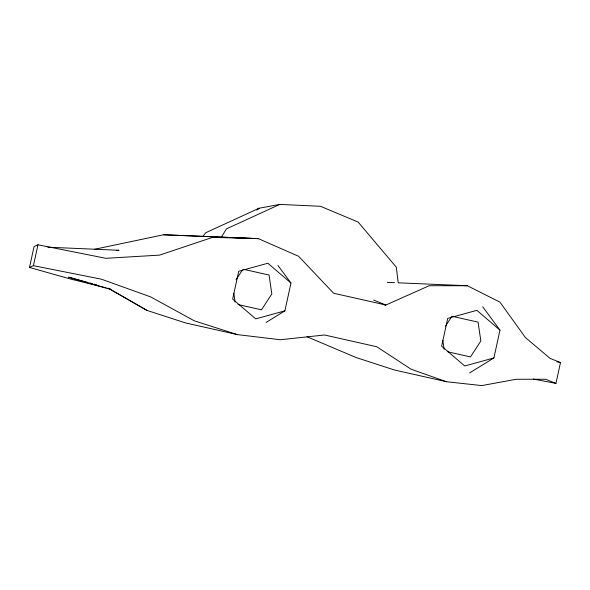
<?xml version="1.0" encoding="UTF-8"?>
<svg xmlns="http://www.w3.org/2000/svg" width="590" height="590" viewBox="0 0 590 590"><rect width="100%" height="100%" fill="white"/><g stroke="black" fill="none" stroke-linecap="round" stroke-linejoin="round"><path stroke-width="0.89" d="M106.126 287.846L70.512 279.026L29.5 267.462L34.05 246.591L37.974 244.791L105.912 258.317L159.632 255.109L212.548 237.364L258.354 238.633L298.592 256.274L333.63 293.245L385.89 305.015L429.225 285.715L467.361 285.73L499.937 302.124L525.395 337.524L550.057 358.388L560.5 362.533L555.95 383.397L533.338 379.038M29.5 267.462L33.424 265.662L37.974 244.791M266.068 322.465L284.896 310.856L290.966 283.03L278.008 265.522M469.588 372.939L493.904 357.953L499.973 330.127L482.694 306.778M220.94 237.8L226.464 228.883L279.763 204.413L320.473 206.286L358.145 222.069L396.281 267.152L398.228 282.824L467.361 285.73M236.066 279.771L242.46 269.918M445.568 326.108L451.962 316.255M202.997 236.325L205.785 232.718L259.084 208.241L279.763 204.413M256.923 209.944L259.084 208.241L256.879 209.826M284.896 310.856L255.736 318.88L232.644 299.078L238.714 271.26L267.867 263.236L290.966 283.03M493.904 357.953L464.743 365.977L441.652 346.175L447.722 318.357L476.882 310.333L499.973 330.127M94.289 249.334L163.504 234.768L258.354 238.633L163.504 234.768M116.289 250.484L119.01 250.285L47.753 247.188M387.21 282.411L394.555 282.691M307.058 336.765L356.021 357.503L394.415 369.989L446.431 381.715L481.742 385.587L516.294 379.259L545.507 379.259L555.95 383.397M108.103 288.178L147.013 310.414L185.408 322.892L237.423 334.619L280.398 339.744L324.537 334.98L376.789 346.75L411.024 369.178L446.431 381.715M383.175 304.661L385.89 305.015L373.603 300.03M556.879 361.832L560.5 362.533M33.424 265.662L101.362 279.181L150.531 296.844L194.353 320.835L237.423 334.619M243.825 269.357L269.077 275.051L271.82 293.909L261.495 309.824L237.984 304.529M452.832 316.454L478.084 322.14L480.828 341.005L470.503 356.921L447.862 351.817M107.867 288.274L110.485 288.916M87.903 282.44L68.499 277.16L110.478 289.41L147.013 310.414M89.665 282.92L92.313 283.643M94.076 284.122L96.723 284.845M442.81 340.253L444.115 349.236M233.802 293.164L235.108 302.139"/></g></svg>
